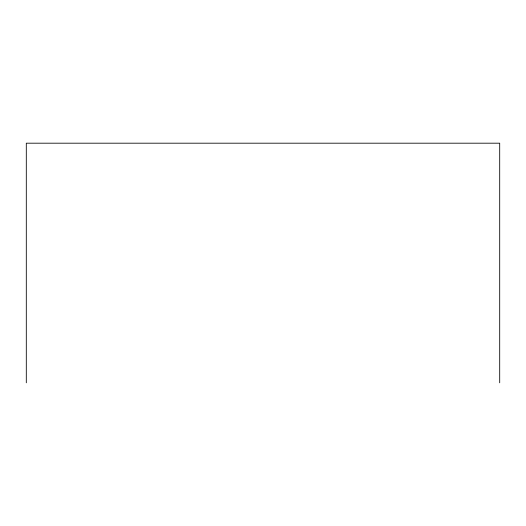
<?xml version="1.0" encoding="UTF-8"?>
<svg xmlns="http://www.w3.org/2000/svg" width="526" height="526" viewBox="0 0 526 526"><rect width="100%" height="100%" fill="white"/><g stroke="black" fill="none" stroke-linecap="round" stroke-linejoin="round"><path stroke-width="0.79" d="M499.7 382.81L499.7 143.19L26.3 143.19L26.3 382.81"/></g></svg>
